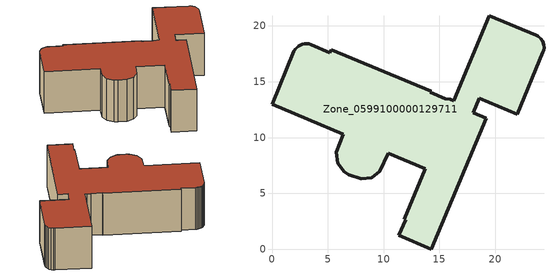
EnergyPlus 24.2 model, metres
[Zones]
Zone_0599100000129711
 floor ground (C_G): 14.18,14.04 15.54,13.47 15.98,13.41 16.28,13.28 19.48,20.9 23.66,19.15 23.84,19.05 24.07,18.86 24.24,18.61 24.34,18.32 24.36,18.02 24.33,17.82 24.27,17.63 21.95,12.09 18.57,13.51 18.01,12.22 19.2,11.72 14.27,0 11.36,1.24 11.96,2.63 11.83,2.67 13.73,7.2 10.43,8.59 9.67,6.99 8.93,6.41 7.99,6.31 6.88,6.67 6.47,6.93 5.88,7.71 5.76,8.66 6.36,10.3 0,12.97 1.97,17.71 2.07,17.89 2.2,18.04 2.35,18.18 2.52,18.28 2.71,18.36 2.9,18.4 3.11,18.41 3.31,18.38 3.5,18.32 5.19,17.61 5.3,17.88 14.25,14.13 z0
 wall outside (C_F): 18.01,12.22 18.57,13.51 21.95,12.09 24.27,17.63 24.33,17.82 24.36,18.02 24.34,18.32 24.24,18.61 24.07,18.86 23.84,19.05 23.66,19.15 19.48,20.9 16.28,13.28 15.98,13.41 15.54,13.47 14.18,14.04 14.25,14.13 5.3,17.88 5.19,17.61 3.5,18.32 3.31,18.38 3.11,18.41 2.9,18.4 2.71,18.36 2.52,18.28 2.35,18.18 2.2,18.04 2.07,17.89 1.97,17.71 0,12.97 6.36,10.3 5.76,8.66 5.88,7.71 6.47,6.93 6.88,6.67 7.99,6.31 8.93,6.41 9.67,6.99 10.43,8.59 13.73,7.2 11.83,2.67 11.96,2.63 11.36,1.24 14.27,0 19.2,11.72 18.01,12.22 z0:5.84
 roof outside (C_R): 19.48,20.9 16.28,13.28 15.98,13.41 15.54,13.47 14.18,14.04 14.25,14.13 5.3,17.88 5.19,17.61 3.5,18.32 3.31,18.38 3.11,18.41 2.9,18.4 2.71,18.36 2.52,18.28 2.35,18.18 2.2,18.04 2.07,17.89 1.97,17.71 0,12.97 6.36,10.3 5.76,8.66 5.88,7.71 6.47,6.93 6.88,6.67 7.99,6.31 8.93,6.41 9.67,6.99 10.43,8.59 13.73,7.2 11.83,2.67 11.96,2.63 11.36,1.24 14.27,0 19.2,11.72 18.01,12.22 18.57,13.51 21.95,12.09 24.27,17.63 24.33,17.82 24.36,18.02 24.34,18.32 24.24,18.61 24.07,18.86 23.84,19.05 23.66,19.15 z5.84
[BUILDING]
Pand.0599100000129711: North Axis=0; Terrain=City; Loads Convergence Tolerance Value=0.04; Temperature Convergence Tolerance Value=0.4; Solar Distribution=FullExterior; Maximum Number of Warmup Days=25; Minimum Number of Warmup Days=1
[Site:Location]
Rotterdam.The.Hague.AP_ZH_NLD Design_Conditions: Latitude=51.96; Longitude=4.45; Time Zone=1; Elevation=-4.5
[SITE:GROUNDTEMPERATURE:BUILDINGSURFACE]
18, 18, 18, 18, 18, 18, 18, 18, 18, 18, 18, 18
[MATERIAL] Thermal Absorptance=0.9; Solar Absorptance=0.7; Visible Absorptance=0.7
Name | Roughness | Thickness | Conductivity | Density | Specific Heat
G.D.1975-1991 | MediumSmooth | 0.15 | 0.288461 | 540 | 1210
F.D.1975-1991 | Rough | 0.3 | 0.230769 | 1920 | 840
R.D.1975-1991 | MediumRough | 0.2 | 0.153846 | 1500 | 1000
[CONSTRUCTION]
C_G: G.D.1975-1991
C_F: F.D.1975-1991
C_R: R.D.1975-1991
[ZONE]
Zone_0599100000129711: Type=1; Multiplier=1; Ceiling Height=Autocalculate; Volume=Autocalculate; Floor Area=autocalculate; Part of Total Floor Area=Yes
[ZONEINFILTRATION:DESIGNFLOWRATE]
Infil_Zone_0599100000129711: Zone or ZoneList or Space or SpaceList=Zone_0599100000129711; Schedule=AlwaysOn; Design Flow Rate Calculation Method=Flow/Area; Flow Rate per Floor Area=0.0042; Constant Term Coefficient=1; Temperature Term Coefficient=0; Velocity Term Coefficient=0; Velocity Squared Term Coefficient=0
[HVACTEMPLATE:ZONE:IDEALLOADSAIRSYSTEM]
Zone_0599100000129711: Maximum Heating Supply Air Temperature=50; Minimum Cooling Supply Air Temperature=13; Maximum Heating Supply Air Humidity Ratio=0.0156; Minimum Cooling Supply Air Humidity Ratio=0.0077; Heating Limit=NoLimit; Cooling Limit=NoLimit; Dehumidification Control Type=ConstantSensibleHeatRatio; Cooling Sensible Heat Ratio=0.7; Dehumidification Setpoint=60; Humidification Control Type=None; Humidification Setpoint=30; Outdoor Air Method=None; Outdoor Air Flow Rate per Person=0.00944; Outdoor Air Flow Rate per Zone Floor Area=0; Outdoor Air Flow Rate per Zone=0; Demand Controlled Ventilation Type=None; Outdoor Air Economizer Type=NoEconomizer; Heat Recovery Type=None; Sensible Heat Recovery Effectiveness=0.7; Latent Heat Recovery Effectiveness=0.65
[ZONECONTROL:THERMOSTAT]
ThermostatControl_Zone_0599100000129711: Zone or ZoneList=Zone_0599100000129711; Control Type Schedule=DualSetpointControlType; Control 1=Thermostat_Zone_0599100000129711; Temperature Difference Between Cutout And Setpoint=0
[THERMOSTATSETPOINT:DUALSETPOINT]
Thermostat_Zone_0599100000129711: Heating Setpoint Temperature Schedule=HeatingSetpoint_Zone_0599100000129711; Cooling Setpoint Temperature Schedule=CoolingSetpoint_Zone_0599100000129711
[SCHEDULE:COMPACT]
HeatingSetpoint_Zone_0599100000129711: Through: 12/31, For: AllDays, Until: 24:00, 21
CoolingSetpoint_Zone_0599100000129711: Through: 12/31, For: AllDays, Until: 24:00, 24
DualSetpointControlType: Through: 12/31, For: AllDays, Until: 24:00, 4
AlwaysOn: Through: 12/31, For: AllDays, Until: 24:00, 1
